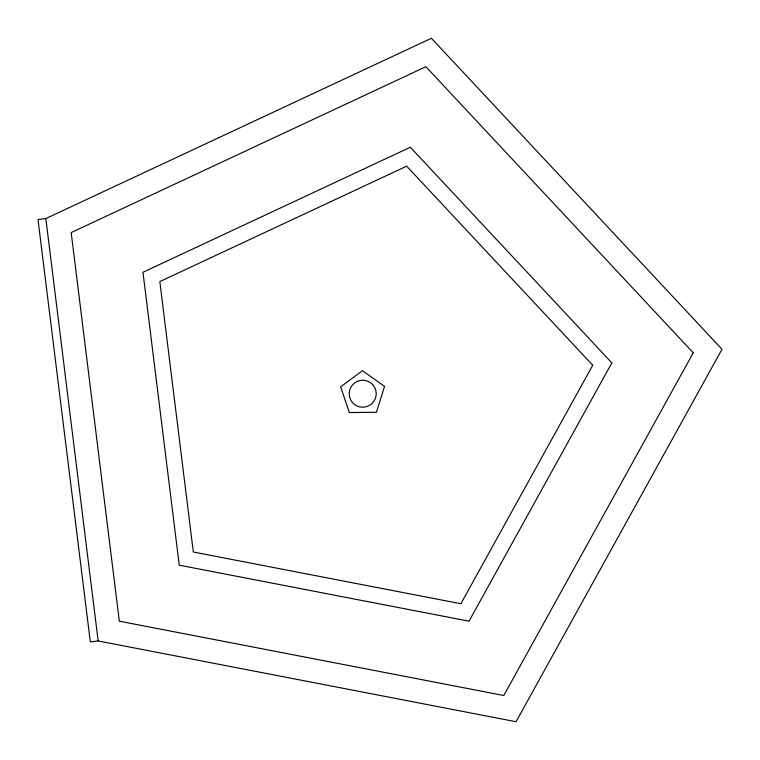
<?xml version="1.0" encoding="UTF-8"?>
<svg xmlns="http://www.w3.org/2000/svg" width="760" height="760" viewBox="0 0 760 760"><rect width="100%" height="100%" fill="white"/><g stroke="black" fill="none" stroke-linecap="round" stroke-linejoin="round"><path stroke-width="1.14" d="M45.837 218.566L431.395 38.275L722 349.248L516.049 721.725L98.154 640.956L90.326 641.934L38 219.535L45.837 218.566L98.154 640.956M384.55 386.384L376.456 412.272L349.324 412.566L340.66 386.859L362.434 370.68L384.55 386.384M592.724 365.256L460.873 603.725L193.325 552.017L159.828 281.589L406.676 166.164L592.724 365.256M611.847 362.89L469.034 621.186L179.246 565.174L142.965 272.27L410.334 147.25L611.847 362.89M693.253 352.811L503.785 695.495L119.32 621.186L71.184 232.579L425.894 66.709L693.253 352.811M357.627 381.273L354.578 383.012A13.461 13.461 0 0 0 367.745 406.229L370.804 404.5A13.461 13.461 0 0 0 357.627 381.273"/></g></svg>
